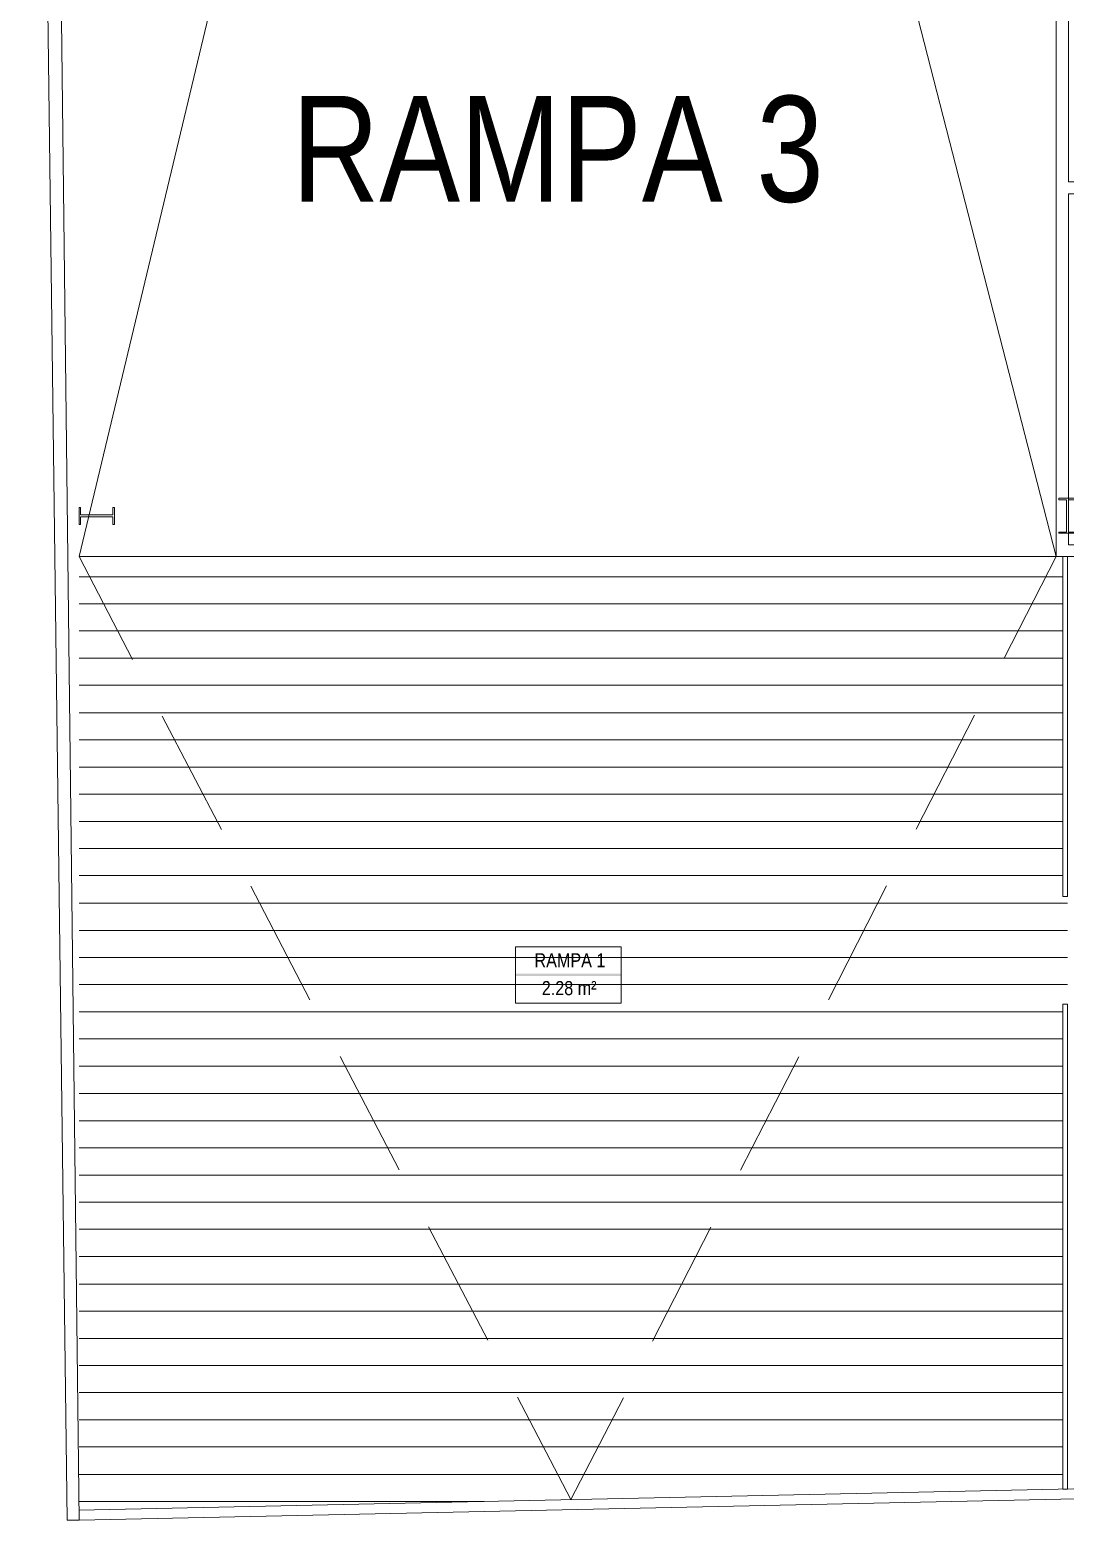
# Model space of a CAD drawing. Header units: millimetres. Extents: x -1039 to -616, y 378 to 719.
# Drawn here: x -791.29 to -779.63, y 396.83 to 413.6 of the extents above; entities that cross this region are included whole.
import ezdxf

# ---------------------------------------------------------------- set-up
doc = ezdxf.new("R2010")
doc.units = ezdxf.units.MM
for name, color, linetype in [('PDF_E-Estructura A', 7, 'CONTINUOUS'), ('PDF_P-M Lamina', 7, 'CONTINUOUS'), ('PDF_P-Muros Acabados', 7, 'CONTINUOUS'), ('PDF_P-Piso', 7, 'CONTINUOUS'), ('PDF_P-Texto', 7, 'CONTINUOUS'), ('PDF_Texto', 7, 'CONTINUOUS')]:
    doc.layers.add(name, color=color, linetype=linetype)
doc.layers.add('PDF_P-Hatch TODO', color=252, linetype='CONTINUOUS', true_color=0x989898)
doc.layers.add('PDF_P-Proyeccion', color=252, linetype='CONTINUOUS', true_color=0x989898)
doc.styles.add('PDF Arial Narrow', font='PDF Arial Narrow')

msp = doc.modelspace()

# ---------------------------------------------------------------- linework, layer by layer
at = {"layer": 'PDF_E-Estructura A', "lineweight": 5}
for points in [[(-779.508, 408.332), (-779.7, 408.332), (-779.7, 408.314), (-779.613, 408.314), (-779.613, 407.949), (-779.7, 407.949), (-779.7, 407.936), (-779.508, 407.936), (-779.508, 407.949), (-779.591, 407.949), (-779.591, 408.314), (-779.508, 408.314)], [(-790.333, 408.036), (-790.333, 408.227), (-790.351, 408.227), (-790.351, 408.145), (-790.716, 408.145), (-790.716, 408.227), (-790.73, 408.227), (-790.73, 408.036), (-790.716, 408.036), (-790.716, 408.122), (-790.351, 408.122), (-790.351, 408.036)]]:
    msp.add_lwpolyline(points, close=True, dxfattribs=at)
at = {"layer": 'PDF_P-Hatch TODO', "color": 112, "true_color": 0x00dd6e}
msp.add_solid([(-768.278, 407.808), (-768.278, 407.808), (-790.862, 407.808)], dxfattribs=at)
at = {"layer": 'PDF_P-M Lamina', "lineweight": 5}
msp.add_lwpolyline([(-779.654, 407.676), (-779.654, 403.85), (-779.6, 403.85), (-779.6, 407.676)], dxfattribs=at)
msp.add_lwpolyline([(-779.6, 397.179), (-779.6, 402.637), (-779.654, 402.637), (-779.654, 397.179)], close=True, dxfattribs=at)
at = {"layer": 'PDF_P-Muros Acabados', "lineweight": 5}
for points in [[(-770.594, 407.808), (-779.591, 407.808), (-779.591, 411.757), (-779.057, 411.757), (-779.057, 411.893), (-779.591, 411.893), (-779.591, 431.044), (-779.727, 431.044), (-779.727, 407.676), (-770.348, 407.676)], [(-791.117, 429.658), (-790.73, 396.828), (-790.867, 396.828), (-791.286, 429.658)]]:
    msp.add_lwpolyline(points, dxfattribs=at)
at = {"layer": 'PDF_P-Piso', "lineweight": 5}
msp.add_lwpolyline([(-779.727, 407.676), (-790.73, 407.676), (-785.422, 429.84)], close=True, dxfattribs=at)
for points in [[(-790.734, 396.942), (-768.324, 397.421)], [(-790.73, 396.828), (-768.096, 397.312)]]:
    msp.add_lwpolyline(points, dxfattribs=at)
at = {"layer": 'PDF_P-Proyeccion', "lineweight": 0}
for points in [[(-790.73, 407.676), (-790.128, 406.517)], [(-780.315, 406.531), (-779.727, 407.676)], [(-790.73, 407.448), (-779.654, 407.448)], [(-790.73, 407.142), (-779.654, 407.142)], [(-790.73, 406.837), (-779.654, 406.837)], [(-790.73, 406.531), (-779.654, 406.531)], [(-790.73, 406.226), (-779.654, 406.226)], [(-790.73, 405.916), (-779.654, 405.916)], [(-789.795, 405.879), (-789.129, 404.602)], [(-781.305, 404.607), (-780.648, 405.888)], [(-790.73, 405.61), (-779.654, 405.61)], [(-790.73, 405.305), (-779.654, 405.305)], [(-790.73, 404.999), (-779.654, 404.999)], [(-790.73, 404.694), (-779.654, 404.694)], [(-790.73, 404.388), (-779.654, 404.388)], [(-790.73, 404.083), (-779.654, 404.083)], [(-788.796, 403.964), (-788.131, 402.687)], [(-782.294, 402.687), (-781.638, 403.969)], [(-790.73, 403.773), (-779.6, 403.773)], [(-790.73, 403.467), (-779.6, 403.467)], [(-790.73, 403.162), (-779.6, 403.162)], [(-790.73, 402.856), (-779.6, 402.856)], [(-790.73, 402.551), (-779.654, 402.551)], [(-790.73, 402.245), (-779.654, 402.245)], [(-790.73, 401.94), (-779.654, 401.94)], [(-787.793, 402.049), (-787.128, 400.772)], [(-783.284, 400.768), (-782.627, 402.044)], [(-790.73, 401.63), (-779.654, 401.63)], [(-790.73, 401.324), (-779.654, 401.324)], [(-790.73, 401.019), (-779.654, 401.019)], [(-790.73, 400.713), (-779.654, 400.713)], [(-790.73, 400.408), (-779.654, 400.408)], [(-790.73, 400.102), (-779.654, 400.102)], [(-786.795, 400.129), (-786.129, 398.853)], [(-784.273, 398.844), (-783.617, 400.125)], [(-790.73, 399.797), (-779.654, 399.797)], [(-790.73, 399.486), (-779.654, 399.486)], [(-790.73, 399.181), (-779.654, 399.181)], [(-790.73, 398.875), (-779.654, 398.875)], [(-790.73, 398.57), (-779.654, 398.57)], [(-790.73, 398.264), (-779.654, 398.264)], [(-785.796, 398.214), (-785.194, 397.061), (-784.602, 398.205)], [(-790.73, 397.959), (-779.654, 397.959)], [(-790.73, 397.654), (-779.654, 397.654)], [(-790.73, 397.343), (-779.654, 397.343)], [(-790.73, 397.038), (-786.17, 397.038)]]:
    msp.add_lwpolyline(points, dxfattribs=at)
at = {"layer": 'PDF_P-Texto', "lineweight": 0}
msp.add_lwpolyline([(-785.817, 403.282), (-784.627, 403.282), (-784.627, 402.649), (-785.817, 402.649)], close=True, dxfattribs=at)
at = {"layer": 'PDF_P-Texto'}
for points in [[(-784.629, 402.952), (-784.629, 402.979), (-785.819, 402.952)], [(-784.629, 402.979), (-785.819, 402.952), (-785.819, 402.979)]]:
    msp.add_solid(points, dxfattribs=at)

# ---------------------------------------------------------------- texts
at = {"layer": 'PDF_Texto', "attachment_point": 4, "style": 'PDF Arial Narrow'}
for s, insert, char_height, width in [('RAMPA 3', (-788.335, 412.255), 1.1912, 7.11389), ('RAMPA 1', (-785.603, 403.13), 0.1588, 0.91323), ('2.28 m²', (-785.521, 402.816), 0.1588, 0.73676)]:
    msp.add_mtext(s, dxfattribs=dict(at, insert=insert, char_height=char_height, width=width))

doc.saveas('drawing.dxf')
